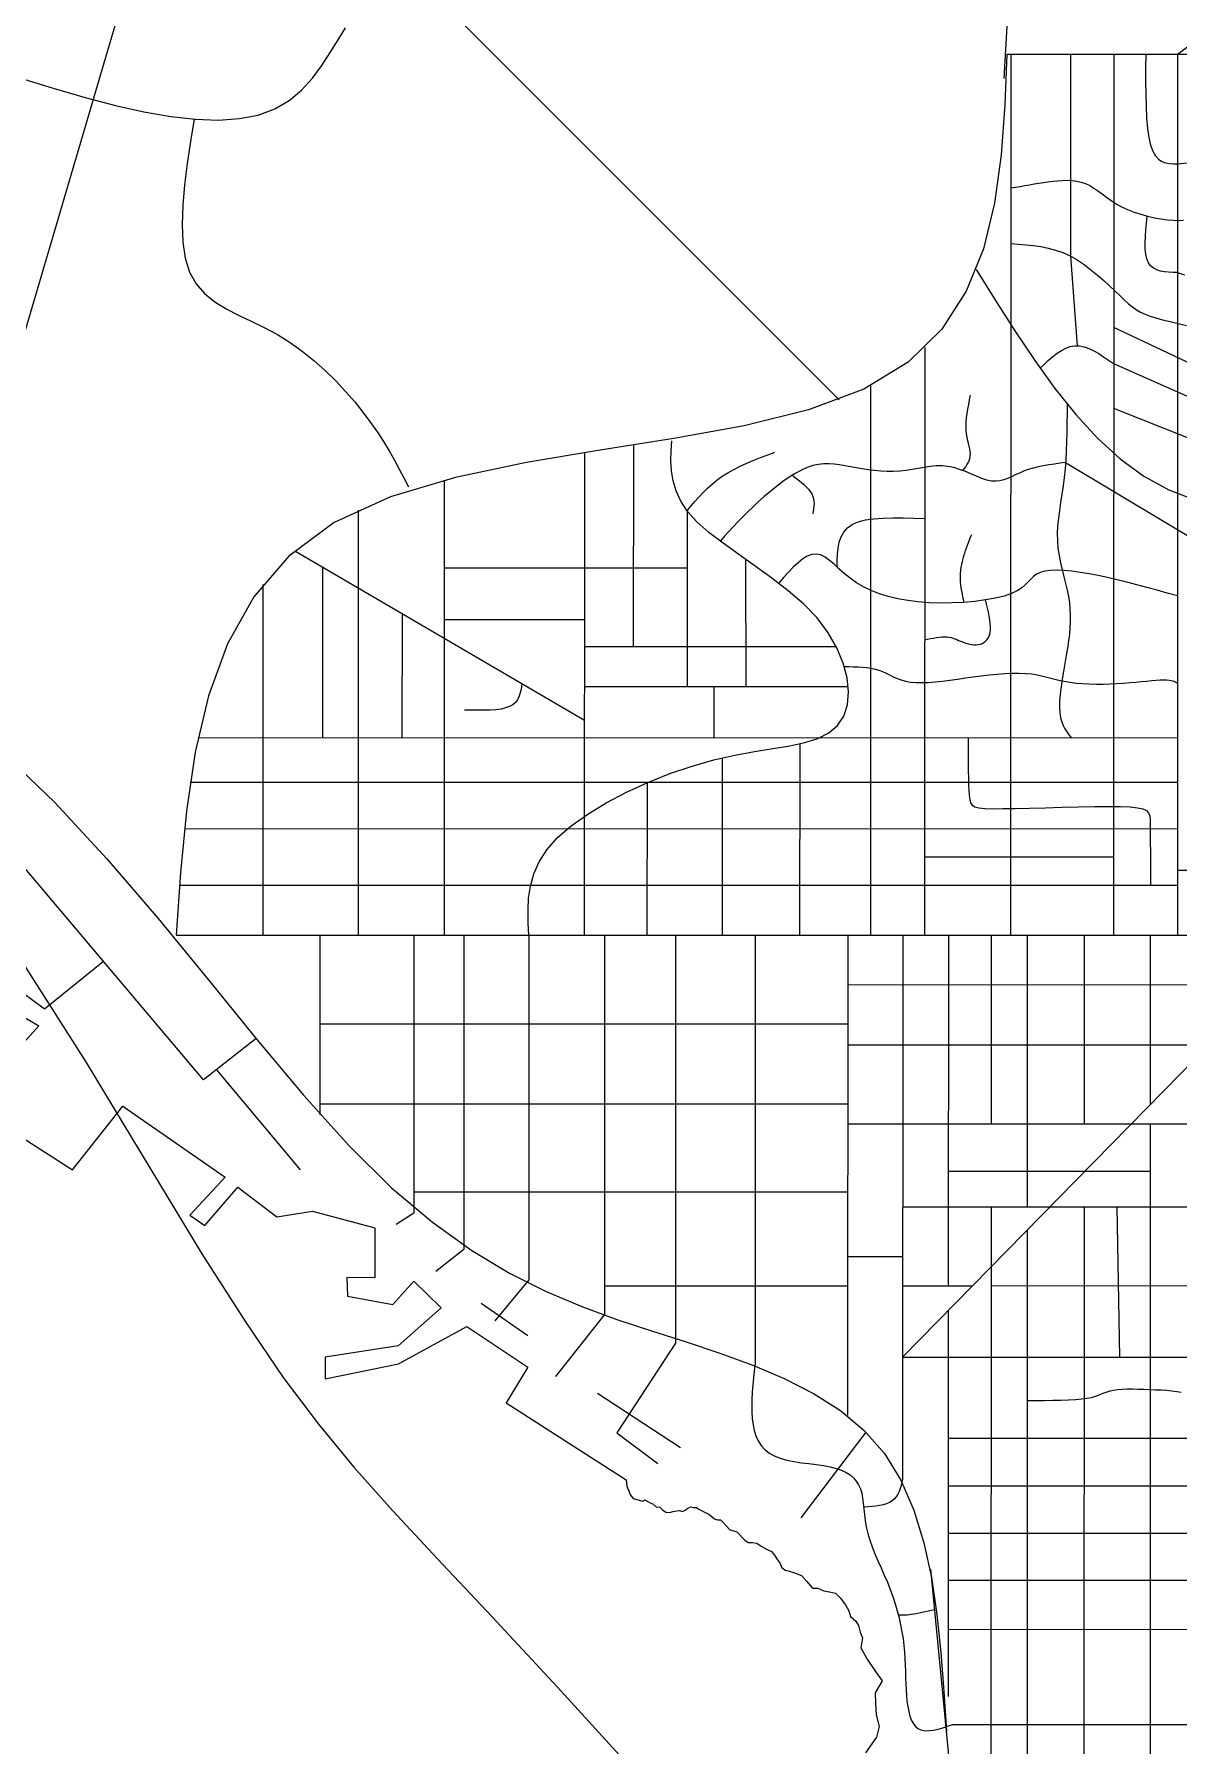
# Model space of a CAD drawing. Extents: x -15455 to 10897, y -24374 to 16165.
# Drawn here: x 1944 to 4247, y -6189 to -2745 of the extents above; entities that cross this region are included whole.
import ezdxf

# ---------------------------------------------------------------- set-up
doc = ezdxf.new("R2010")
doc.units = 0
doc.header["$MEASUREMENT"] = 0
for name, color, linetype in [('COASTLINE', 7, 'CONTINUOUS'), ('HIGHWAY', 7, 'CONTINUOUS'), ('STREETS-SPRAWL-12M', 7, 'CONTINUOUS'), ('STREETS-SPRAWL-20M', 7, 'CONTINUOUS')]:
    doc.layers.add(name, color=color, linetype=linetype)

msp = doc.modelspace()

# ---------------------------------------------------------------- linework, layer by layer
at = {"layer": 'COASTLINE', "color": 7, "linetype": 'CONTINUOUS'}
for points in [[(1881, -4697.1), (1953.7, -4740.2), (1813.6, -4895.2)], [(1920.1, -4965.2), (2021.1, -5029.9), (2122.1, -4901.9), (2328.3, -5044.8), (2257.3, -5121.5), (2287.3, -5142.3), (2353.6, -5065.2), (2432.1, -5124.6), (2504.3, -5113.4), (2629.5, -5146.8), (2629.2, -5247.1), (2573.4, -5246.8), (2574.2, -5284.6), (2665.8, -5300.8), (2708.2, -5253.8), (2762.8, -5307.8), (2676.1, -5383.9), (2529.7, -5407.3), (2529.7, -5450.7), (2677.3, -5420.2), (2814.3, -5345.2), (2937.3, -5427.2), (2894, -5498.7), (3135.2, -5653.8)], [(3135.2, -5653.8), (3136.3, -5666.9), (3141.3, -5678.2), (3143.7, -5684.6), (3149.2, -5691.1), (3156.3, -5693.7), (3163.7, -5695.4), (3168.6, -5696.5), (3173, -5694), (3178.6, -5697.1), (3183.1, -5700), (3188.6, -5702), (3195.3, -5708.3), (3202.8, -5708.8), (3208.2, -5713.9), (3215.2, -5718.7), (3222.4, -5719.7), (3229.9, -5717.7), (3236.8, -5716), (3242.4, -5715.6), (3248.3, -5717.6), (3254.1, -5714.6), (3259.5, -5710.8), (3264.9, -5708.2), (3270.8, -5709.5), (3276.7, -5709.5), (3281.5, -5713.1), (3287.7, -5716.2), (3292.9, -5718.9), (3297.3, -5720.6), (3301.2, -5723), (3305.7, -5726.3), (3312.6, -5732), (3318.7, -5734.6), (3324.6, -5734.1), (3331.7, -5741.3), (3343.1, -5754.1), (3357.7, -5758.5), (3373.6, -5775), (3380.4, -5779.7), (3389, -5779.7), (3397.9, -5781.3), (3406.5, -5787.4), (3417.6, -5793.2), (3427.3, -5798.2), (3433.6, -5805.2), (3438.1, -5812.5), (3444.7, -5822.2), (3447.9, -5829.7), (3454.7, -5835.6), (3463.9, -5837.8), (3475.8, -5841.8), (3488, -5846.3), (3497.8, -5857.8), (3510, -5872), (3520.6, -5871.7), (3533.1, -5877.2), (3543.9, -5879), (3556.1, -5882), (3565.7, -5891.1), (3576.1, -5905.1), (3583.1, -5917.3), (3586.2, -5928.5), (3597, -5938.1), (3602.3, -5946.7), (3605.6, -5960.1), (3610.8, -5971.5), (3607.6, -5992.1), (3620, -6014.5), (3637.9, -6041.4), (3650.2, -6058.5), (3635.9, -6082.5), (3636.5, -6104.2), (3638.4, -6127), (3643.9, -6150.4), (3638.6, -6171.5), (3616.8, -6203.2)]]:
    msp.add_lwpolyline(points, dxfattribs=at)
at = {"layer": 'HIGHWAY', "color": 250, "linetype": 'CONTINUOUS'}
for p, q in [((1897, -4575.9), (2048.8, -4814.3)), ((2048.8, -4814.3), (2176.5, -5026.3)), ((2176.5, -5026.3), (2281.5, -5198.8)), ((2281.5, -5198.8), (2369.2, -5336.2)), ((2369.2, -5336.2), (2445.3, -5447.6)), ((2445.3, -5447.6), (2516, -5542)), ((2516, -5542), (2587.3, -5628.3)), ((2587.3, -5628.3), (2665.2, -5715.5)), ((2665.2, -5715.5), (2755.7, -5812.6)), ((2755.7, -5812.6), (2864.8, -5928.7)), ((2864.8, -5928.7), (2996.8, -6070.7)), ((2996.8, -6070.7), (3149.2, -6238.3))]:
    msp.add_line(p, q, dxfattribs=at)
at = {"layer": 'STREETS-SPRAWL-12M', "color": 253, "linetype": 'CONTINUOUS'}
for p, q in [((4244.6, -2785.3), (5959.7, -1511.3)), ((2266.8, -2183.8), (1712.4, -4065.1)), ((2555.5, -2756.5), (2570.5, -2732.6)), ((2522.8, -2808.2), (2539.8, -2782)), ((2539.8, -2782), (2555.5, -2756.5)), ((3909.2, -2785.3), (3908.6, -4557.6)), ((4028.8, -2785.3), (4029.1, -3191.6)), ((4116.1, -2785.3), (4115.6, -4557.6)), ((4180.4, -2785.3), (4180.2, -2812.7)), ((4244.6, -2785.3), (4244.1, -4557.6)), ((2503.7, -2833.7), (2522.8, -2808.2)), ((4180.2, -2812.7), (4180.2, -2839.6)), ((1916.4, -2833.5), (1982.5, -2853.9)), ((1982.5, -2853.9), (2046.5, -2872.7)), ((2456.9, -2878.5), (2481.9, -2857.5)), ((2481.9, -2857.5), (2503.7, -2833.7)), ((4180.2, -2839.6), (4180.5, -2865.7)), ((2046.5, -2872.7), (2107.4, -2888.7)), ((2107.4, -2888.7), (2164.9, -2901.4)), ((2428, -2895.5), (2456.9, -2878.5)), ((4180.5, -2865.7), (4181.1, -2890.6)), ((4181.1, -2890.6), (4182.3, -2913.7)), ((2164.9, -2901.4), (2218.7, -2910.7)), ((2218.7, -2910.7), (2268.7, -2916.3)), ((2265.6, -2916), (2258.5, -2960.8)), ((2268.7, -2916.3), (2314.8, -2917.8)), ((2314.8, -2917.8), (2356.9, -2915)), ((2356.9, -2915), (2394.6, -2907.7)), ((2394.6, -2907.7), (2428, -2895.5)), ((4182.3, -2913.7), (4184.1, -2934.7)), ((2258.5, -2960.8), (2252, -3005)), ((4184.1, -2934.7), (4186.7, -2953.1)), ((4186.7, -2953.1), (4190.2, -2968.5)), ((4190.2, -2968.5), (4194.8, -2980.7)), ((4194.8, -2980.7), (4200.2, -2989.9)), ((4200.2, -2989.9), (4206.4, -2996.5)), ((4244.6, -3006.1), (4594.8, -2969.8)), ((2252, -3005), (2246.7, -3048)), ((4206.4, -2996.5), (4213.2, -3001)), ((4213.2, -3001), (4220.6, -3003.8)), ((4220.6, -3003.8), (4228.4, -3005.3)), ((4228.4, -3005.3), (4236.4, -3005.9)), ((4236.4, -3005.9), (4244.6, -3006.1)), ((2246.7, -3048), (2243, -3089.2)), ((3909.1, -3054.4), (3918.4, -3052.8)), ((3918.4, -3052.8), (3927.7, -3051.2)), ((3927.7, -3051.2), (3937, -3049.6)), ((3937, -3049.6), (3946.4, -3048)), ((3946.4, -3048), (3955.8, -3046.5)), ((3955.8, -3046.5), (3965.2, -3045)), ((3965.2, -3045), (3974.7, -3043.6)), ((3974.7, -3043.6), (3984.3, -3042.2)), ((3984.3, -3042.2), (3994, -3041)), ((3994, -3041), (4003.7, -3039.9)), ((4003.7, -3039.9), (4013.3, -3039.2)), ((4013.3, -3039.2), (4022.9, -3039)), ((4022.9, -3039), (4032.4, -3039.3)), ((4032.4, -3039.3), (4041.6, -3040.5)), ((4041.6, -3040.5), (4050.6, -3042.5)), ((4050.6, -3042.5), (4059.3, -3045.5)), ((4059.3, -3045.5), (4067.7, -3049.6)), ((4067.7, -3049.6), (4075.9, -3054.6)), ((4075.9, -3054.6), (4084.2, -3060.3)), ((4084.2, -3060.3), (4092.6, -3066.6)), ((2243, -3089.2), (2241.6, -3128)), ((4092.6, -3066.6), (4101.4, -3073.1)), ((4101.4, -3073.1), (4110.8, -3079.7)), ((4110.8, -3079.7), (4120.9, -3086.2)), ((4120.9, -3086.2), (4132, -3092.4)), ((4132, -3092.4), (4144.1, -3098)), ((4144.1, -3098), (4157, -3103)), ((2241.6, -3128), (2243.1, -3163.8)), ((4157, -3103), (4170.5, -3107.4)), ((4170.5, -3107.4), (4184.2, -3111.2)), ((4180.7, -3138.9), (4182, -3125)), ((4182, -3125), (4183.4, -3111)), ((4184.2, -3111.2), (4197.9, -3114.3)), ((4197.9, -3114.3), (4211.2, -3116.8)), ((4211.2, -3116.8), (4224, -3118.5)), ((4224, -3118.5), (4235.8, -3119.5)), ((4235.8, -3119.5), (4246.5, -3119.7)), ((4246.5, -3119.7), (4256.3, -3119.5)), ((2243.1, -3163.8), (2248, -3196)), ((3909, -3166.5), (3924.2, -3167.5)), ((3924.2, -3167.5), (3939.3, -3168.6)), ((4179.4, -3165), (4179.8, -3152.3)), ((4179.6, -3176.8), (4179.4, -3165)), ((4179.8, -3152.3), (4180.7, -3138.9)), ((2248, -3196), (2256.8, -3224)), ((3939.3, -3168.6), (3954.3, -3170.2)), ((3954.3, -3170.2), (3969.3, -3172.4)), ((3969.3, -3172.4), (3984.2, -3175.4)), ((3984.2, -3175.4), (3999, -3179.4)), ((3999, -3179.4), (4013.7, -3184.5)), ((4013.7, -3184.5), (4028.2, -3191.1)), ((4028.2, -3191.1), (4042.6, -3199.2)), ((4029.1, -3191.6), (4042.5, -3372)), ((4042.6, -3199.2), (4056.7, -3208.6)), ((4180.7, -3187.6), (4179.6, -3176.8)), ((4182.7, -3197.1), (4180.7, -3187.6)), ((4185.9, -3205), (4182.7, -3197.1)), ((2256.8, -3224), (2270, -3247.4)), ((3839.1, -3218.7), (3878, -3281)), ((4056.7, -3208.6), (4070.3, -3218.9)), ((4070.3, -3218.9), (4083.5, -3229.7)), ((4083.5, -3229.7), (4096.1, -3240.7)), ((4190.4, -3211.3), (4185.9, -3205)), ((4196, -3216), (4190.4, -3211.3)), ((4202.6, -3219.4), (4196, -3216)), ((4210, -3221.8), (4202.6, -3219.4)), ((4218, -3223.2), (4210, -3221.8)), ((4226.6, -3224), (4218, -3223.2)), ((4235.4, -3224.4), (4226.6, -3224)), ((4244.5, -3224.5), (4235.4, -3224.4)), ((4244.5, -3224.5), (4258.5, -3229.4)), ((2270, -3247.4), (2287, -3266.9)), ((2287, -3266.9), (2307.3, -3283.3)), ((4096.1, -3240.7), (4107.9, -3251.6)), ((4107.9, -3251.6), (4118.8, -3262)), ((4118.8, -3262), (4128.8, -3271.6)), ((4128.8, -3271.6), (4137.8, -3280)), ((2307.3, -3283.3), (2330.1, -3297.5)), ((2330.1, -3297.5), (2354.8, -3310.4)), ((3878, -3281), (3917.3, -3342.2)), ((4137.8, -3280), (4146.1, -3287.3)), ((4146.1, -3287.3), (4154, -3293.8)), ((4154, -3293.8), (4161.9, -3299.4)), ((4161.9, -3299.4), (4170.3, -3304.3)), ((4170.3, -3304.3), (4179.3, -3308.6)), ((2354.8, -3310.4), (2380.7, -3322.7)), ((2380.7, -3322.7), (2407, -3335.5)), ((2407, -3335.5), (2433.3, -3349.4)), ((4115.9, -3334.6), (4406.8, -3472.6)), ((4179.3, -3308.6), (4189.5, -3312.5)), ((4189.5, -3312.5), (4201.1, -3316.1)), ((4201.1, -3316.1), (4214.5, -3319.6)), ((4214.5, -3319.6), (4229.4, -3323.1)), ((4229.4, -3323.1), (4245.5, -3326.9)), ((4245.5, -3326.9), (4262.4, -3331.1)), ((2433.3, -3349.4), (2458.8, -3365.3)), ((2458.8, -3365.3), (2483.5, -3382.9)), ((3917.3, -3342.2), (3957.1, -3401.5)), ((4019.5, -3376.7), (4028.5, -3373.5)), ((4028.5, -3373.5), (4037.6, -3372)), ((4037.6, -3372), (4047, -3372.4)), ((4047, -3372.4), (4056.5, -3374.3)), ((4056.5, -3374.3), (4066.2, -3377.7)), ((2483.5, -3382.9), (2507, -3401.9)), ((2507, -3401.9), (2529.5, -3422)), ((3735.9, -3375.8), (3735.6, -4557.6)), ((3957.1, -3401.5), (3997.9, -3457.9)), ((3968.1, -3417.2), (3976.5, -3409)), ((3976.5, -3409), (3985, -3401.1)), ((3985, -3401.1), (3993.5, -3393.7)), ((3993.5, -3393.7), (4002, -3387)), ((4002, -3387), (4010.7, -3381.3)), ((4010.7, -3381.3), (4019.5, -3376.7)), ((4066.2, -3377.7), (4076, -3382.3)), ((4076, -3382.3), (4085.8, -3387.8)), ((4085.8, -3387.8), (4095.8, -3394.1)), ((4095.8, -3394.1), (4105.8, -3400.8)), ((4105.8, -3400.8), (4115.9, -3407.7)), ((4115.9, -3407.7), (4480.8, -3569.2)), ((2529.5, -3422), (2550.7, -3442.8)), ((2550.7, -3442.8), (2570.5, -3463.9)), ((2570.5, -3463.9), (2588.9, -3485.1)), ((3626.8, -3452.8), (3626.5, -4557.6)), ((3826.1, -3480.9), (3827.9, -3471.5)), ((3997.9, -3457.9), (4040, -3510.4)), ((2588.9, -3485.1), (2605.6, -3505.9)), ((2605.6, -3505.9), (2620.8, -3526.2)), ((3820.2, -3517.2), (3821.3, -3508.4)), ((3821.3, -3508.4), (3822.7, -3499.4)), ((3822.7, -3499.4), (3824.3, -3490.2)), ((3824.3, -3490.2), (3826.1, -3480.9)), ((4022.2, -3508.1), (4022, -3527)), ((4022.2, -3489), (4022.2, -3508.1)), ((4040, -3510.4), (4083.6, -3558)), ((4115.9, -3497.3), (4480.8, -3643.6)), ((2620.8, -3526.2), (2634.5, -3545.8)), ((2634.5, -3545.8), (2646.8, -3564.9)), ((3819.1, -3533.9), (3819.4, -3525.7)), ((3819.3, -3541.6), (3819.1, -3533.9)), ((3820, -3548.9), (3819.3, -3541.6)), ((3819.4, -3525.7), (3820.2, -3517.2)), ((4021.8, -3545.9), (4021.3, -3564.6)), ((4022, -3527), (4021.8, -3545.9)), ((2646.8, -3564.9), (2658.2, -3583.6)), ((3149.7, -3571.4), (3149.5, -3976.8)), ((3225.7, -3583.5), (3226.9, -3563.6)), ((3821.1, -3555.8), (3820, -3548.9)), ((3822.5, -3562.3), (3821.1, -3555.8)), ((3824, -3568.4), (3822.5, -3562.3)), ((3825.5, -3574.1), (3824, -3568.4)), ((3826.7, -3579.6), (3825.5, -3574.1)), ((3827.5, -3584.7), (3826.7, -3579.6)), ((4021.3, -3564.6), (4020.6, -3583.1)), ((4083.6, -3558), (4129.2, -3599.8)), ((2658.2, -3583.6), (2668.7, -3602)), ((2668.7, -3602), (2678.6, -3620.1)), ((3051.1, -3586.8), (3050.9, -4557.6)), ((3225.3, -3603.4), (3225.7, -3583.5)), ((3226.3, -3623.5), (3225.3, -3603.4)), ((3352, -3620.8), (3364.8, -3614.5)), ((3364.8, -3614.5), (3378, -3608.4)), ((3378, -3608.4), (3391.7, -3602.5)), ((3391.7, -3602.5), (3405.7, -3596.9)), ((3405.7, -3596.9), (3419.9, -3591.3)), ((3419.9, -3591.3), (3434.2, -3585.8)), ((3511, -3613.1), (3499.6, -3616.8)), ((3522, -3610.8), (3511, -3613.1)), ((3532.8, -3609.7), (3522, -3610.8)), ((3543.3, -3609.6), (3532.8, -3609.7)), ((3553.9, -3610.4), (3543.3, -3609.6)), ((3564.5, -3611.8), (3553.9, -3610.4)), ((3575.4, -3613.6), (3564.5, -3611.8)), ((3586.6, -3615.7), (3575.4, -3613.6)), ((3598.2, -3617.8), (3586.6, -3615.7)), ((3746.8, -3615), (3734.8, -3616.8)), ((3758.7, -3613.9), (3746.8, -3615)), ((3770.6, -3613.7), (3758.7, -3613.9)), ((3782.4, -3614.7), (3770.6, -3613.7)), ((3794.3, -3617.2), (3782.4, -3614.7)), ((3815.5, -3619.3), (3818.2, -3615.4)), ((3818.2, -3615.4), (3820.7, -3611.4)), ((3820.7, -3611.4), (3823, -3607.3)), ((3823, -3607.3), (3825, -3603.2)), ((3825, -3603.2), (3826.5, -3598.8)), ((3826.5, -3598.8), (3827.4, -3594.3)), ((3827.4, -3594.3), (3827.8, -3589.7)), ((3827.8, -3589.7), (3827.5, -3584.7)), ((3963.9, -3615.9), (3953.7, -3618.4)), ((3974.5, -3613.8), (3963.9, -3615.9)), ((3985.4, -3611.8), (3974.5, -3613.8)), ((3996.6, -3610.1), (3985.4, -3611.8)), ((4007.9, -3608.4), (3996.6, -3610.1)), ((4019.3, -3606.8), (4007.9, -3608.4)), ((4019.6, -3601.4), (4018.3, -3619.3)), ((4019.3, -3606.8), (4357.3, -3809.7)), ((4020.6, -3583.1), (4019.6, -3601.4)), ((4129.2, -3599.8), (4176.9, -3634.7)), ((2678.6, -3620.1), (2688, -3638)), ((2688, -3638), (2697.2, -3655.9)), ((2769, -3642.6), (2768.7, -4557.6)), ((3229.5, -3643.6), (3226.3, -3623.5)), ((3235.4, -3664), (3229.5, -3643.6)), ((3298.6, -3658.8), (3307.9, -3650.4)), ((3307.9, -3650.4), (3317.8, -3642.4)), ((3317.8, -3642.4), (3328.5, -3634.7)), ((3328.5, -3634.7), (3339.9, -3627.6)), ((3339.9, -3627.6), (3352, -3620.8)), ((3450.2, -3645.4), (3437.6, -3654.9)), ((3462.8, -3636.6), (3450.2, -3645.4)), ((3475.4, -3628.8), (3462.8, -3636.6)), ((3469.4, -3632.4), (3475.4, -3637)), ((3487.7, -3622.1), (3475.4, -3628.8)), ((3475.4, -3637), (3481.4, -3641.7)), ((3481.4, -3641.7), (3487.1, -3646.4)), ((3487.1, -3646.4), (3492.5, -3651)), ((3499.6, -3616.8), (3487.7, -3622.1)), ((3610.2, -3619.8), (3598.2, -3617.8)), ((3622.5, -3621.7), (3610.2, -3619.8)), ((3635, -3623.3), (3622.5, -3621.7)), ((3647.7, -3624.5), (3635, -3623.3)), ((3660.4, -3625.2), (3647.7, -3624.5)), ((3673.2, -3625.3), (3660.4, -3625.2)), ((3685.8, -3624.6), (3673.2, -3625.3)), ((3698.3, -3623.2), (3685.8, -3624.6)), ((3710.6, -3621.2), (3698.3, -3623.2)), ((3722.8, -3619), (3710.6, -3621.2)), ((3734.8, -3616.8), (3722.8, -3619)), ((3806, -3620.8), (3794.3, -3617.2)), ((3817.6, -3625.2), (3806, -3620.8)), ((3812.7, -3623.2), (3815.5, -3619.3)), ((3828.9, -3629.9), (3817.6, -3625.2)), ((3839.9, -3634.6), (3828.9, -3629.9)), ((3850.4, -3638.8), (3839.9, -3634.6)), ((3860.5, -3642.1), (3850.4, -3638.8)), ((3869.9, -3644.2), (3860.5, -3642.1)), ((3878.7, -3644.7), (3869.9, -3644.2)), ((3887, -3643.9), (3878.7, -3644.7)), ((3894.9, -3641.9), (3887, -3643.9)), ((3902.6, -3639.1), (3894.9, -3641.9)), ((3910.3, -3635.6), (3902.6, -3639.1)), ((3918.1, -3631.9), (3910.3, -3635.6)), ((3926.2, -3628), (3918.1, -3631.9)), ((3934.8, -3624.4), (3926.2, -3628)), ((3944, -3621.2), (3934.8, -3624.4)), ((3953.7, -3618.4), (3944, -3621.2)), ((4016.5, -3636.8), (4014.3, -3654)), ((4018.3, -3619.3), (4016.5, -3636.8)), ((4176.9, -3634.7), (4227, -3662.1)), ((3245, -3684.5), (3235.4, -3664)), ((3258.7, -3705.2), (3245, -3684.5)), ((3273.4, -3685.5), (3281.5, -3676.4)), ((3281.5, -3676.4), (3289.8, -3667.4)), ((3289.8, -3667.4), (3298.6, -3658.8)), ((3413.1, -3675.3), (3401.5, -3685.6)), ((3425.2, -3665), (3413.1, -3675.3)), ((3437.6, -3654.9), (3425.2, -3665)), ((3492.5, -3651), (3497.5, -3655.7)), ((3497.5, -3655.7), (3501.9, -3660.5)), ((3501.9, -3660.5), (3505.6, -3665.3)), ((3505.6, -3665.3), (3508.6, -3670.1)), ((3508.6, -3670.1), (3510.8, -3675)), ((3510.8, -3675), (3512.2, -3679.9)), ((3512.2, -3679.9), (3512.9, -3684.9)), ((4011.9, -3670.7), (4009.3, -3687.1)), ((4014.3, -3654), (4011.9, -3670.7)), ((4227, -3662.1), (4279, -3681.9)), ((2595.9, -3702.6), (2595.6, -4557.6)), ((3257.8, -3703.9), (3265.5, -3694.7)), ((3257.8, -3703.9), (3257.8, -4057.3)), ((3277.5, -3726.2), (3258.7, -3705.2)), ((3265.5, -3694.7), (3273.4, -3685.5)), ((3369.9, -3716), (3360.3, -3725.9)), ((3379.9, -3706), (3369.9, -3716)), ((3390.4, -3695.9), (3379.9, -3706)), ((3401.5, -3685.6), (3390.4, -3695.9)), ((3511.5, -3705), (3510.6, -3710.1)), ((3512.3, -3700), (3511.5, -3705)), ((3512.9, -3694.9), (3512.3, -3700)), ((3512.9, -3684.9), (3513.1, -3689.9)), ((3513.1, -3689.9), (3512.9, -3694.9)), ((3633.6, -3720), (3652, -3718.6)), ((3652, -3718.6), (3671.8, -3718.1)), ((3671.8, -3718.1), (3692.6, -3718.2)), ((3692.6, -3718.2), (3714, -3718.7)), ((3714, -3718.7), (3735.8, -3719.5)), ((4004.8, -3718.9), (4003.3, -3734.4)), ((4006.9, -3703.2), (4004.8, -3718.9)), ((4009.3, -3687.1), (4006.9, -3703.2)), ((3301.6, -3747.6), (3277.5, -3726.2)), ((3330.1, -3769.4), (3301.6, -3747.6)), ((3341.8, -3745.5), (3332.9, -3755.2)), ((3350.9, -3735.7), (3341.8, -3745.5)), ((3360.3, -3725.9), (3350.9, -3735.7)), ((3567.5, -3756.7), (3572.8, -3747)), ((3572.8, -3747), (3580.2, -3738.5)), ((3580.2, -3738.5), (3589.9, -3731.6)), ((3589.9, -3731.6), (3602.2, -3726.3)), ((3602.2, -3726.3), (3616.9, -3722.5)), ((3616.9, -3722.5), (3633.6, -3720)), ((3828.2, -3757.2), (3830.3, -3751.9)), ((4003.3, -3734.4), (4002.5, -3749.6)), ((4002.5, -3749.6), (4002.7, -3764.7)), ((2468.3, -3784.5), (3051, -4125.4)), ((3332.9, -3755.2), (3324, -3764.9)), ((3361.6, -3791.9), (3330.1, -3769.4)), ((3560.4, -3791.5), (3561.6, -3779.2)), ((3561.6, -3779.2), (3563.9, -3767.5)), ((3563.9, -3767.5), (3567.5, -3756.7)), ((3816.2, -3789.2), (3818, -3783.7)), ((3818, -3783.7), (3819.9, -3778.3)), ((3819.9, -3778.3), (3821.9, -3773)), ((3821.9, -3773), (3824, -3767.7)), ((3824, -3767.7), (3826.1, -3762.4)), ((3826.1, -3762.4), (3828.2, -3757.2)), ((4002.7, -3764.7), (4003.9, -3779.5)), ((4003.9, -3779.5), (4006.1, -3794.1)), ((2524, -3817.1), (2524.4, -4160.5)), ((2768.9, -3818.7), (3257.8, -3818.7)), ((3394.9, -3815.2), (3361.6, -3791.9)), ((3375.5, -3801.6), (3376, -4057.3)), ((3428.5, -3839.4), (3394.9, -3815.2)), ((3471.3, -3817.5), (3461.6, -3827.6)), ((3480.9, -3808.5), (3471.3, -3817.5)), ((3490.3, -3801), (3480.9, -3808.5)), ((3499.6, -3795.3), (3490.3, -3801)), ((3508.8, -3791.8), (3499.6, -3795.3)), ((3517.7, -3791), (3508.8, -3791.8)), ((3526.5, -3792.9), (3517.7, -3791)), ((3535.2, -3797.4), (3526.5, -3792.9)), ((3544.2, -3803.8), (3535.2, -3797.4)), ((3553.4, -3811.7), (3544.2, -3803.8)), ((3563.3, -3820.7), (3553.4, -3811.7)), ((3559.6, -3817.3), (3559.8, -3804.3)), ((3559.8, -3804.3), (3560.4, -3791.5)), ((3574, -3830.2), (3563.3, -3820.7)), ((3808.6, -3823.7), (3809.4, -3817.8)), ((3809.4, -3817.8), (3810.4, -3812)), ((3810.4, -3812), (3811.6, -3806.2)), ((3811.6, -3806.2), (3813, -3800.4)), ((3813, -3800.4), (3814.6, -3794.8)), ((3814.6, -3794.8), (3816.2, -3789.2)), ((4006.1, -3794.1), (4008.9, -3808.6)), ((4008.9, -3808.6), (4012.2, -3822.7)), ((2404, -3852.4), (2403.8, -4557.6)), ((3461.3, -3864.8), (3428.5, -3839.4)), ((3451.9, -3838.5), (3442.2, -3849.7)), ((3461.6, -3827.6), (3451.9, -3838.5)), ((3585.6, -3839.7), (3574, -3830.2)), ((3598.4, -3848.9), (3585.6, -3839.7)), ((3612.5, -3857.2), (3598.4, -3848.9)), ((3807.8, -3835.6), (3808.1, -3829.6)), ((3807.8, -3841.5), (3807.8, -3835.6)), ((3808.1, -3847.4), (3807.8, -3841.5)), ((3808.1, -3829.6), (3808.6, -3823.7)), ((3808.6, -3853.3), (3808.1, -3847.4)), ((3809.4, -3859.1), (3808.6, -3853.3)), ((3938.1, -3853.2), (3930.9, -3859.3)), ((3944.1, -3847.1), (3938.1, -3853.2)), ((3949.4, -3841.4), (3944.1, -3847.1)), ((3954.8, -3836.1), (3949.4, -3841.4)), ((3960.9, -3831.6), (3954.8, -3836.1)), ((3968.4, -3828), (3960.9, -3831.6)), ((3977.8, -3825.5), (3968.4, -3828)), ((3989.1, -3824.2), (3977.8, -3825.5)), ((4002, -3823.8), (3989.1, -3824.2)), ((4016.4, -3824.3), (4002, -3823.8)), ((4012.2, -3822.7), (4015.7, -3836.6)), ((4015.7, -3836.6), (4019.1, -3850.3)), ((4032, -3825.7), (4016.4, -3824.3)), ((4019.1, -3850.3), (4022.3, -3863.6)), ((4048.8, -3827.9), (4032, -3825.7)), ((4066.4, -3830.8), (4048.8, -3827.9)), ((4084.7, -3834.2), (4066.4, -3830.8)), ((4103.6, -3838.2), (4084.7, -3834.2)), ((4122.9, -3842.7), (4103.6, -3838.2)), ((4142.5, -3847.5), (4122.9, -3842.7)), ((4162.5, -3852.7), (4142.5, -3847.5)), ((4182.7, -3858.1), (4162.5, -3852.7)), ((3492, -3891.5), (3461.3, -3864.8)), ((3627.9, -3864.6), (3612.5, -3857.2)), ((3644.6, -3871.1), (3627.9, -3864.6)), ((3662.5, -3876.6), (3644.6, -3871.1)), ((3681.5, -3881.2), (3662.5, -3876.6)), ((3701.6, -3884.8), (3681.5, -3881.2)), ((3722.8, -3887.4), (3701.6, -3884.8)), ((3744.9, -3889.1), (3722.8, -3887.4)), ((3767.8, -3889.8), (3744.9, -3889.1)), ((3791.1, -3889.5), (3767.8, -3889.8)), ((3814.3, -3888.4), (3791.1, -3889.5)), ((3810.4, -3865), (3809.4, -3859.1)), ((3811.5, -3870.8), (3810.4, -3865)), ((3812.7, -3876.6), (3811.5, -3870.8)), ((3814, -3882.5), (3812.7, -3876.6)), ((3815.4, -3888.3), (3814, -3882.5)), ((3836.8, -3886.3), (3814.3, -3888.4)), ((3858.2, -3883.5), (3836.8, -3886.3)), ((3877.9, -3879.9), (3858.2, -3883.5)), ((3860.3, -3891.8), (3858.3, -3883.5)), ((3895.4, -3875.7), (3877.9, -3879.9)), ((3910.1, -3870.7), (3895.4, -3875.7)), ((3921.8, -3865.2), (3910.1, -3870.7)), ((3930.9, -3859.3), (3921.8, -3865.2)), ((4022.3, -3863.6), (4025, -3876.5)), ((4025, -3876.5), (4026.9, -3889.2)), ((4026.9, -3889.2), (4028.1, -3901.6)), ((4203.2, -3863.8), (4182.7, -3858.1)), ((4223.7, -3869.6), (4203.2, -3863.8)), ((4244.3, -3875.4), (4223.7, -3869.6)), ((2684.5, -3911), (2684, -4160.5)), ((2768.9, -3922.7), (3051, -3923)), ((3519.1, -3919.6), (3492, -3891.5)), ((3541.5, -3949.3), (3519.1, -3919.6)), ((3862.3, -3900), (3860.3, -3891.8)), ((3864.1, -3908.1), (3862.3, -3900)), ((3865.7, -3915.9), (3864.1, -3908.1)), ((3866.9, -3923.4), (3865.7, -3915.9)), ((3867.8, -3930.6), (3866.9, -3923.4)), ((4028.1, -3901.6), (4028.7, -3914)), ((4028.7, -3914), (4028.6, -3926.5)), ((3559.2, -3979.8), (3541.5, -3949.3)), ((3747.7, -3961.2), (3753.6, -3960)), ((3753.6, -3960), (3759.3, -3959)), ((3759.3, -3959), (3764.9, -3958.2)), ((3764.9, -3958.2), (3770.2, -3957.6)), ((3770.2, -3957.6), (3775.3, -3957.4)), ((3775.3, -3957.4), (3780, -3957.5)), ((3780, -3957.5), (3784.5, -3958)), ((3784.5, -3958), (3788.7, -3958.9)), ((3788.7, -3958.9), (3792.6, -3960.1)), ((3792.6, -3960.1), (3796.5, -3961.5)), ((3861.7, -3962.7), (3864.1, -3958.8)), ((3864.1, -3958.8), (3865.9, -3954.3)), ((3865.9, -3954.3), (3867.3, -3949.3)), ((3867.3, -3949.3), (3868, -3943.6)), ((3868.2, -3937.4), (3867.8, -3930.6)), ((3868, -3943.6), (3868.2, -3937.4)), ((4026.8, -3952.4), (4025.2, -3966)), ((4028, -3939.2), (4026.8, -3952.4)), ((4028.6, -3926.5), (4028, -3939.2)), ((3051, -3976.8), (3557.7, -3976.9)), ((3571.9, -4010.3), (3559.2, -3979.8)), ((3735.7, -3963.8), (3741.7, -3962.4)), ((3741.7, -3962.4), (3747.7, -3961.2)), ((3796.5, -3961.5), (3800.3, -3963.1)), ((3800.3, -3963.1), (3804.1, -3964.7)), ((3804.1, -3964.7), (3808, -3966.4)), ((3808, -3966.4), (3812.1, -3968)), ((3812.1, -3968), (3816.4, -3969.6)), ((3816.4, -3969.6), (3821, -3971)), ((3821, -3971), (3825.6, -3972.1)), ((3825.6, -3972.1), (3830.3, -3973)), ((3830.3, -3973), (3834.9, -3973.5)), ((3834.9, -3973.5), (3839.5, -3973.6)), ((3839.5, -3973.6), (3843.9, -3973.2)), ((3843.9, -3973.2), (3848.1, -3972.3)), ((3848.1, -3972.3), (3852.1, -3970.8)), ((3852.1, -3970.8), (3855.7, -3968.7)), ((3855.7, -3968.7), (3858.9, -3966)), ((3858.9, -3966), (3861.7, -3962.7)), ((4023.1, -3980.4), (4020.6, -3995.5)), ((4025.2, -3966), (4023.1, -3980.4)), ((3579.6, -4040.1), (3571.9, -4010.3)), ((3574.2, -4017.5), (3583.4, -4017.6)), ((3583.4, -4017.6), (3592.6, -4017.8)), ((3592.6, -4017.8), (3601.7, -4018.1)), ((3601.7, -4018.1), (3610.6, -4018.6)), ((3610.6, -4018.6), (3619.3, -4019.4)), ((3619.3, -4019.4), (3627.7, -4020.7)), ((3627.7, -4020.7), (3635.8, -4022.4)), ((3635.8, -4022.4), (3643.6, -4024.7)), ((3643.6, -4024.7), (3650.9, -4027.5)), ((3650.9, -4027.5), (3658.1, -4030.8)), ((4015.1, -4027.1), (4012.5, -4042.9)), ((4017.9, -4011.2), (4015.1, -4027.1)), ((4020.6, -3995.5), (4017.9, -4011.2)), ((2924.2, -4058.8), (2923, -4065.7)), ((2925.3, -4051.8), (2924.2, -4058.8)), ((3051, -4057.3), (3581.9, -4057.3)), ((3311.5, -4057.3), (3311.5, -4160.4)), ((3582.4, -4068.4), (3579.6, -4040.1)), ((3658.1, -4030.8), (3665.2, -4034.3)), ((3665.2, -4034.3), (3672.5, -4037.9)), ((3672.5, -4037.9), (3680.1, -4041.3)), ((3680.1, -4041.3), (3688.3, -4044.4)), ((3688.3, -4044.4), (3697.2, -4046.9)), ((3697.2, -4046.9), (3707.2, -4048.7)), ((3707.2, -4048.7), (3718.2, -4049.7)), ((3718.2, -4049.7), (3730.2, -4049.8)), ((3730.2, -4049.8), (3743.2, -4049.3)), ((3743.2, -4049.3), (3756.9, -4048.1)), ((3756.9, -4048.1), (3771.4, -4046.6)), ((3771.4, -4046.6), (3786.4, -4044.7)), ((3786.4, -4044.7), (3801.9, -4042.5)), ((3801.9, -4042.5), (3817.6, -4040.3)), ((3817.6, -4040.3), (3833.6, -4038.1)), ((3833.6, -4038.1), (3849.7, -4036)), ((3849.7, -4036), (3865.6, -4034.1)), ((3865.6, -4034.1), (3881.4, -4032.6)), ((3881.4, -4032.6), (3896.7, -4031.4)), ((3896.7, -4031.4), (3911.5, -4030.7)), ((3911.5, -4030.7), (3925.5, -4030.5)), ((3925.5, -4030.5), (3938.8, -4031.1)), ((3938.8, -4031.1), (3951.1, -4032.4)), ((3951.1, -4032.4), (3962.6, -4034.3)), ((3962.6, -4034.3), (3973.6, -4036.6)), ((3973.6, -4036.6), (3984.2, -4039.2)), ((3984.2, -4039.2), (3994.8, -4041.9)), ((3994.8, -4041.9), (4005.5, -4044.6)), ((4005.5, -4044.6), (4016.5, -4047.1)), ((4010.2, -4058.4), (4008.4, -4073.2)), ((4012.5, -4042.9), (4010.2, -4058.4)), ((4016.5, -4047.1), (4028.2, -4049.1)), ((4028.2, -4049.1), (4040.5, -4050.7)), ((4040.5, -4050.7), (4053.5, -4051.8)), ((4053.5, -4051.8), (4067, -4052.5)), ((4067, -4052.5), (4080.8, -4052.7)), ((4080.8, -4052.7), (4094.7, -4052.6)), ((4094.7, -4052.6), (4108.6, -4052.3)), ((4108.6, -4052.3), (4122.3, -4051.6)), ((4122.3, -4051.6), (4135.6, -4050.8)), ((4135.6, -4050.8), (4148.3, -4049.8)), ((4148.3, -4049.8), (4160.5, -4048.7)), ((4160.5, -4048.7), (4172, -4047.6)), ((4172, -4047.6), (4182.8, -4046.6)), ((4182.8, -4046.6), (4192.7, -4045.6)), ((4192.7, -4045.6), (4201.7, -4044.8)), ((4201.7, -4044.8), (4209.7, -4044.3)), ((4209.7, -4044.3), (4216.7, -4044)), ((4216.7, -4044), (4222.6, -4044.1)), ((4222.6, -4044.1), (4227.5, -4044.5)), ((4227.5, -4044.5), (4231.6, -4045.2)), ((4231.6, -4045.2), (4234.9, -4046.1)), ((4234.9, -4046.1), (4237.8, -4047.2)), ((4237.8, -4047.2), (4240.2, -4048.5)), ((4240.2, -4048.5), (4242.3, -4049.8)), ((4242.3, -4049.8), (4244.2, -4051.2)), ((2900.6, -4097.9), (2892.6, -4100.8)), ((2907.1, -4094.2), (2900.6, -4097.9)), ((2912.2, -4089.6), (2907.1, -4094.2)), ((2916.2, -4084.4), (2912.2, -4089.6)), ((2919.1, -4078.6), (2916.2, -4084.4)), ((2921.3, -4072.3), (2919.1, -4078.6)), ((2923, -4065.7), (2921.3, -4072.3)), ((3572.9, -4117.3), (3580.2, -4094.4)), ((3580.2, -4094.4), (3582.4, -4068.4)), ((4007.2, -4087), (4006.9, -4099.6)), ((4008.4, -4073.2), (4007.2, -4087)), ((2823.1, -4105.2), (2809.7, -4104.9)), ((2836.3, -4105.5), (2823.1, -4105.2)), ((2849.1, -4105.4), (2836.3, -4105.5)), ((2861.4, -4105.1), (2849.1, -4105.4)), ((2872.8, -4104.3), (2861.4, -4105.1)), ((2883.3, -4102.9), (2872.8, -4104.3)), ((2892.6, -4100.8), (2883.3, -4102.9)), ((3560.6, -4136.3), (3572.9, -4117.3)), ((4006.9, -4099.6), (4007.6, -4110.6)), ((4007.6, -4110.6), (4009.2, -4120.3)), ((4009.2, -4120.3), (4011.5, -4128.8)), ((4011.5, -4128.8), (4014.5, -4136.3)), ((2273.7, -4160.6), (4244.2, -4160.3)), ((3494.5, -4170.1), (3520.9, -4161.9)), ((3520.9, -4161.9), (3543.1, -4150.9)), ((3543.1, -4150.9), (3560.6, -4136.3)), ((3823.3, -4160.3), (3823.3, -4177.6)), ((4014.5, -4136.3), (4017.9, -4143)), ((4017.9, -4143), (4021.8, -4149.1)), ((4021.8, -4149.1), (4025.9, -4154.8)), ((4025.9, -4154.8), (4030.2, -4160.3)), ((3311.5, -4205.2), (3353.5, -4195.7)), ((3328.5, -4201), (3328.4, -4557.6)), ((3353.5, -4195.7), (3393.2, -4188.5)), ((3393.2, -4188.5), (3430.2, -4182.4)), ((3430.2, -4182.4), (3464.1, -4176.7)), ((3464.1, -4176.7), (3494.5, -4170.1)), ((3484.3, -4172.6), (3484.2, -4557.6)), ((3823.3, -4177.6), (3823.3, -4194.5)), ((3823.3, -4194.5), (3823.4, -4211)), ((3179, -4250.5), (3223.3, -4232.8)), ((3223.3, -4232.8), (3267.8, -4217.6)), ((3267.8, -4217.6), (3311.5, -4205.2)), ((3823.4, -4211), (3823.5, -4226.7)), ((3823.5, -4226.7), (3823.8, -4241.4)), ((2258, -4250.2), (4244.2, -4249.9)), ((3095.1, -4291.6), (3135.9, -4270.2)), ((3135.9, -4270.2), (3179, -4250.5)), ((3177.1, -4251.3), (3177, -4557.6)), ((3823.8, -4241.4), (3824.1, -4254.8)), ((3824.1, -4254.8), (3824.6, -4266.7)), ((3824.6, -4266.7), (3825.3, -4276.8)), ((3057.7, -4314.2), (3095.1, -4291.6)), ((3825.3, -4276.8), (3826.3, -4285)), ((3826.3, -4285), (3828.1, -4291.4)), ((3828.1, -4291.4), (3831.4, -4296.2)), ((3831.4, -4296.2), (3836.8, -4299.6)), ((3836.8, -4299.6), (3844.9, -4301.8)), ((3844.9, -4301.8), (3856.5, -4303)), ((3856.5, -4303), (3872.1, -4303.4)), ((3872.1, -4303.4), (3892.3, -4303.3)), ((3892.3, -4303.3), (3917.6, -4302.9)), ((3917.6, -4302.9), (3946.9, -4302.2)), ((3946.9, -4302.2), (3978.7, -4301.4)), ((3978.7, -4301.4), (4011.8, -4300.5)), ((4011.8, -4300.5), (4044.9, -4299.8)), ((4044.9, -4299.8), (4076.5, -4299.2)), ((4076.5, -4299.2), (4105.3, -4299)), ((4105.3, -4299), (4129.9, -4299.2)), ((4129.9, -4299.2), (4149.4, -4300)), ((4149.4, -4300), (4164.1, -4301.5)), ((4164.1, -4301.5), (4174.7, -4303.8)), ((4174.7, -4303.8), (4181.8, -4307.2)), ((2997.2, -4361.7), (3024.7, -4337.7)), ((3024.7, -4337.7), (3057.7, -4314.2)), ((4181.8, -4307.2), (4186.2, -4311.8)), ((4186.2, -4311.8), (4188.5, -4317.8)), ((4188.5, -4317.8), (4189.4, -4325.4)), ((4189.4, -4325.4), (4189.6, -4334.7)), ((4189.6, -4334.7), (4189.6, -4345.9)), ((2246.6, -4343.8), (4244.2, -4343.5)), ((2975.8, -4385.9), (2997.2, -4361.7)), ((4189.6, -4345.9), (4189.7, -4358.7)), ((4189.7, -4358.7), (4189.7, -4373)), ((4189.7, -4373), (4189.8, -4388.4)), ((2960.1, -4410.3), (2975.8, -4385.9)), ((3735.6, -4400.1), (4115.6, -4400.1)), ((4189.8, -4388.4), (4189.8, -4404.8)), ((4189.8, -4404.8), (4189.8, -4421.9)), ((2942.4, -4459.2), (2949.2, -4434.7)), ((2949.2, -4434.7), (2960.1, -4410.3)), ((4189.8, -4421.9), (4189.8, -4439.5)), ((4189.8, -4439.5), (4189.8, -4457.3)), ((5031.7, -4427.7), (4244.1, -4427.7)), ((2236.8, -4457.6), (4244.1, -4457.3)), ((2938.8, -4483.7), (2942.4, -4459.2)), ((2937.7, -4508.3), (2938.8, -4483.7)), ((2938.2, -4532.9), (2937.7, -4508.3)), ((2939.5, -4557.6), (2938.2, -4532.9)), ((2519.1, -4557.6), (2519, -4919.2)), ((2708, -4557.6), (2707.8, -5117.1)), ((2808.5, -4557.6), (2808.3, -5190.2)), ((2939.5, -4557.6), (2939.3, -5251.1)), ((3091.8, -4557.6), (3091.6, -5321.1)), ((3234.4, -4557.6), (3234.1, -5378.8)), ((3394.8, -4557.6), (3394.5, -5419.7)), ((3581, -4557.6), (3580.7, -5523.8)), ((3691.5, -4557.6), (3691.2, -5652.6)), ((3691.3, -5406.8), (4524, -4557.6)), ((3783.5, -4557.6), (3783.3, -5263.2)), ((3869.7, -4557.6), (3869.6, -4937.7)), ((3942.1, -4557.6), (3941.9, -5104.3)), ((4056.6, -4557.6), (4056.5, -4937.7)), ((4189.6, -4557.6), (4189.5, -4898.7)), ((3581, -4657.6), (4364.7, -4657.5)), ((2519.1, -4736.2), (3581, -4736)), ((3581, -4778.7), (4307.3, -4778.6)), ((2310.6, -4828.8), (2479.5, -5029.9)), ((2519, -4897.3), (3580.9, -4897.1)), ((3580.9, -4937.7), (4778.9, -4937.5)), ((4189.5, -4937.6), (4189.1, -6406.5)), ((3783.3, -5032.8), (4189.5, -5032.8)), ((2707.9, -5074.5), (3580.9, -5074.4)), ((2707.8, -5117.1), (2672.5, -5140)), ((3691.4, -5104.4), (4760.8, -5104.2)), ((3869.5, -5104.3), (3869.1, -6403.9)), ((4056.5, -5104.3), (4056.1, -6406.5)), ((4122.4, -5104.3), (4128, -5406.7)), ((3941.9, -5151.2), (3941.6, -6403.9)), ((2808.3, -5190.2), (2752.3, -5234.4)), ((3580.8, -5204.7), (3691.6, -5204.7)), ((2939.3, -5251.1), (2871.1, -5333.7)), ((3091.6, -5263.7), (3580.8, -5263.7)), ((3691.3, -5263.3), (3832.1, -5263.2)), ((3869.5, -5263.2), (4743.6, -5263.1)), ((2843.7, -5298.4), (2937.2, -5363.5)), ((3091.6, -5321.1), (2993, -5446)), ((3783.3, -5313), (3783, -6089.8)), ((3234.1, -5378.8), (3116.1, -5559.3)), ((3691.3, -5406.8), (4728, -5406.7)), ((3392.9, -5434.3), (3391.3, -5448.8)), ((3394.5, -5419.7), (3392.9, -5434.3)), ((3389.9, -5463.1), (3388.8, -5477.3)), ((3391.3, -5448.8), (3389.9, -5463.1)), ((4102.6, -5476.7), (4108.7, -5474.7)), ((4108.7, -5474.7), (4115.7, -5473.2)), ((4115.7, -5473.2), (4123.8, -5472.1)), ((4123.8, -5472.1), (4133, -5471.3)), ((4133, -5471.3), (4143.1, -5471)), ((4143.1, -5471), (4153.9, -5470.9)), ((4153.9, -5470.9), (4165.2, -5471.1)), ((4165.2, -5471.1), (4176.9, -5471.5)), ((4176.9, -5471.5), (4188.6, -5471.9)), ((4188.6, -5471.9), (4200.3, -5472.5)), ((4200.3, -5472.5), (4211.7, -5473)), ((4211.7, -5473), (4222.7, -5473.7)), ((4222.7, -5473.7), (4233.1, -5474.6)), ((4233.1, -5474.6), (4242.9, -5475.8)), ((3077.3, -5479.6), (3244.4, -5588.6)), ((3388.1, -5491.2), (3387.8, -5504.8)), ((3387.8, -5504.8), (3388, -5518)), ((3388.8, -5477.3), (3388.1, -5491.2)), ((3941.8, -5494), (3959.4, -5494)), ((3959.4, -5494), (3976.7, -5493.9)), ((3976.7, -5493.9), (3993.6, -5493.7)), ((3993.6, -5493.7), (4009.7, -5493.4)), ((4009.7, -5493.4), (4024.9, -5492.9)), ((4024.9, -5492.9), (4038.9, -5492.2)), ((4038.9, -5492.2), (4051.5, -5491.1)), ((4051.5, -5491.1), (4062.4, -5489.7)), ((4062.4, -5489.7), (4071.6, -5487.9)), ((4071.6, -5487.9), (4079.2, -5485.8)), ((4079.2, -5485.8), (4085.7, -5483.5)), ((4085.7, -5483.5), (4091.5, -5481.1)), ((4091.5, -5481.1), (4097, -5478.8)), ((4097, -5478.8), (4102.6, -5476.7)), ((4242.9, -5475.8), (4251.9, -5477.4)), ((3388, -5518), (3388.9, -5530.7)), ((3388.9, -5530.7), (3390.4, -5542.9)), ((3390.4, -5542.9), (3392.9, -5554.5)), ((3116.1, -5559.3), (3198.6, -5620.8)), ((3392.9, -5554.5), (3396.3, -5565.3)), ((3396.3, -5565.3), (3400.8, -5575.4)), ((3400.8, -5575.4), (3406.6, -5584.6)), ((3617.5, -5558.1), (3486.4, -5730.3)), ((3783.2, -5569.9), (4710.3, -5569.8)), ((3406.6, -5584.6), (3413.8, -5592.7)), ((3413.8, -5592.7), (3422.5, -5599.8)), ((3422.5, -5599.8), (3432.8, -5605.7)), ((3432.8, -5605.7), (3444.8, -5610.4)), ((3444.8, -5610.4), (3458.2, -5614.1)), ((3458.2, -5614.1), (3472.6, -5617)), ((3472.6, -5617), (3487.6, -5619.3)), ((3487.6, -5619.3), (3502.7, -5621.3)), ((3502.7, -5621.3), (3517.7, -5623.2)), ((3517.7, -5623.2), (3532, -5625.2)), ((3532, -5625.2), (3545.4, -5627.7)), ((3545.4, -5627.7), (3557.4, -5630.8)), ((3557.4, -5630.8), (3568.1, -5634.5)), ((3568.1, -5634.5), (3577.5, -5638.9)), ((3577.5, -5638.9), (3585.6, -5644)), ((3585.6, -5644), (3592.5, -5649.9)), ((3592.5, -5649.9), (3598.2, -5656.4)), ((3598.2, -5656.4), (3602.9, -5663.8)), ((3602.9, -5663.8), (3606.4, -5671.9)), ((3606.4, -5671.9), (3609, -5680.9)), ((3609, -5680.9), (3610.9, -5690.6)), ((3684.1, -5677.3), (3681.5, -5682.8)), ((3686.2, -5671.5), (3684.1, -5677.3)), ((3688.1, -5665.3), (3686.2, -5671.5)), ((3689.7, -5659), (3688.1, -5665.3)), ((3691.2, -5652.6), (3689.7, -5659)), ((3783.2, -5665.7), (4699.9, -5665.5)), ((3610.9, -5690.6), (3612.2, -5701)), ((3612.2, -5701), (3613.4, -5712)), ((3621.3, -5708.2), (3613, -5708.8)), ((3613.4, -5712), (3614.6, -5723.7)), ((3629.4, -5707.5), (3621.3, -5708.2)), ((3637.4, -5706.6), (3629.4, -5707.5)), ((3645, -5705.4), (3637.4, -5706.6)), ((3652.2, -5703.9), (3645, -5705.4)), ((3658.8, -5701.9), (3652.2, -5703.9)), ((3664.9, -5699.4), (3658.8, -5701.9)), ((3670.2, -5696.2), (3664.9, -5699.4)), ((3674.6, -5692.4), (3670.2, -5696.2)), ((3678.4, -5687.9), (3674.6, -5692.4)), ((3681.5, -5682.8), (3678.4, -5687.9)), ((3614.6, -5723.7), (3616.1, -5735.8)), ((3616.1, -5735.8), (3618.2, -5748.4)), ((3618.2, -5748.4), (3621.1, -5761.5)), ((3621.1, -5761.5), (3625.1, -5774.9)), ((3625.1, -5774.9), (3630, -5788.6)), ((3783.1, -5761.4), (4689.5, -5761.3)), ((3630, -5788.6), (3635.6, -5802.5)), ((3635.6, -5802.5), (3641.6, -5816.7)), ((3641.6, -5816.7), (3648, -5831)), ((3648, -5831), (3654.3, -5845.4)), ((3654.3, -5845.4), (3660.6, -5859.9)), ((3660.6, -5859.9), (3666.4, -5874.4)), ((3666.4, -5874.4), (3671.7, -5888.8)), ((3671.7, -5888.8), (3676.5, -5903.1)), ((3783.1, -5855.5), (4679.3, -5855.3)), ((3676.5, -5903.1), (3680.6, -5917.4)), ((3680.6, -5917.4), (3684.3, -5931.6)), ((3718.9, -5923.2), (3713.6, -5924.1)), ((3724.4, -5922.1), (3718.9, -5923.2)), ((3730.3, -5920.9), (3724.4, -5922.1)), ((3736.5, -5919.6), (3730.3, -5920.9)), ((3742.8, -5918.2), (3736.5, -5919.6)), ((3749.3, -5916.8), (3742.8, -5918.2)), ((3755.8, -5915.3), (3749.3, -5916.8)), ((3685.5, -5926.2), (3682.9, -5926.1)), ((3684.3, -5931.6), (3687.4, -5945.7)), ((3688.2, -5926.3), (3685.5, -5926.2)), ((3687.4, -5945.7), (3690, -5959.6)), ((3691, -5926.3), (3688.2, -5926.3)), ((3693.9, -5926.3), (3691, -5926.3)), ((3697.1, -5926.1), (3693.9, -5926.3)), ((3700.6, -5925.9), (3697.1, -5926.1)), ((3704.5, -5925.5), (3700.6, -5925.9)), ((3708.8, -5924.9), (3704.5, -5925.5)), ((3713.6, -5924.1), (3708.8, -5924.9)), ((3783.1, -5954.7), (4942.8, -5954.5)), ((3690, -5959.6), (3692.2, -5973.4)), ((3692.2, -5973.4), (3693.8, -5987)), ((3693.8, -5987), (3695, -6000.4)), ((3695, -6000.4), (3695.9, -6013.7)), ((3695.9, -6013.7), (3696.5, -6026.7)), ((3696.5, -6026.7), (3696.9, -6039.5)), ((3696.9, -6039.5), (3697.3, -6052)), ((3697.3, -6052), (3697.7, -6064.3)), ((3697.7, -6064.3), (3698.2, -6076.3)), ((3698.2, -6076.3), (3699, -6087.9)), ((3699, -6087.9), (3700.1, -6099.2)), ((3700.1, -6099.2), (3701.6, -6110)), ((3701.6, -6110), (3703.6, -6120.2)), ((3703.6, -6120.2), (3706.1, -6129.5)), ((3706.1, -6129.5), (3709.3, -6137.8)), ((3709.3, -6137.8), (3713.2, -6144.9)), ((3713.2, -6144.9), (3717.9, -6150.6)), ((3717.9, -6150.6), (3723.4, -6154.9)), ((3723.4, -6154.9), (3729.9, -6157.5)), ((3729.9, -6157.5), (3737.2, -6158.6)), ((3737.2, -6158.6), (3745.2, -6158.5)), ((3745.2, -6158.5), (3753.7, -6157.3)), ((3753.7, -6157.3), (3762.8, -6155.3)), ((3762.8, -6155.3), (3772.2, -6152.6)), ((3772.2, -6152.6), (3781.9, -6149.5)), ((3781.9, -6149.5), (3791.6, -6146.2)), ((3791.6, -6146.2), (4922, -6146.1))]:
    msp.add_line(p, q, dxfattribs=at)
for points in [[(2390.5, -4766.1), (2284.9, -4849), (1739.8, -4204.3), (1834.1, -4150.1)], [(2083.7, -4611), (1964.7, -4706.8), (1611.9, -4445.1), (1813.9, -4292)]]:
    msp.add_lwpolyline(points, dxfattribs=at)
at = {"layer": 'STREETS-SPRAWL-20M', "color": 252, "linetype": 'CONTINUOUS'}
for p, q in [((1583.9, -1501), (3563.6, -3480.5)), ((3905, -2659.9), (3895.3, -2834.5)), ((3901.3, -2785.3), (3897, -2887.5)), ((3901.3, -2785.3), (10064.5, -2785.3)), ((3897, -2887.5), (3889.7, -2987.9)), ((3889.7, -2987.9), (3876.4, -3085)), ((3876.4, -3085), (3854, -3176.9)), ((3854, -3176.9), (3819.5, -3262)), ((3819.5, -3262), (3770, -3338.6)), ((3770, -3338.6), (3702.3, -3404.9)), ((3702.3, -3404.9), (3613.6, -3459.3)), ((3613.6, -3459.3), (3502.2, -3501)), ((3502.2, -3501), (3372.6, -3532.8)), ((3372.6, -3532.8), (3230.9, -3558.5)), ((3230.9, -3558.5), (3082.9, -3581.9)), ((2934.6, -3606.7), (2792, -3636.8)), ((3082.9, -3581.9), (2934.6, -3606.7)), ((2792, -3636.8), (2661, -3675.9)), ((2661, -3675.9), (2547.6, -3727.8)), ((2547.6, -3727.8), (2456.4, -3795.2)), ((2456.4, -3795.2), (2385.7, -3877.2)), ((2385.7, -3877.2), (2332.7, -3971.6)), ((2332.7, -3971.6), (2294.5, -4076.4)), ((2294.5, -4076.4), (2268, -4189.4)), ((1880.5, -4189.5), (1985.9, -4290.7)), ((2268, -4189.4), (2250.4, -4308.7)), ((1985.9, -4290.7), (2090.3, -4404)), ((2250.4, -4308.7), (2238.7, -4432.1)), ((2090.3, -4404), (2193.2, -4524.5)), ((2238.7, -4432.1), (2229.9, -4557.6)), ((2193.2, -4524.5), (2293.9, -4647.4)), ((2229.9, -4557.6), (5444.9, -4557.6)), ((2293.9, -4647.4), (2391.8, -4767.7)), ((2391.8, -4767.7), (2486.4, -4880.6)), ((2486.4, -4880.6), (2577, -4981.3)), ((2577, -4981.3), (2663.3, -5066)), ((2663.3, -5066), (2745.6, -5135.7)), ((2745.6, -5135.7), (2824.5, -5192.4)), ((2824.5, -5192.4), (2900.4, -5238.2)), ((2900.4, -5238.2), (2974, -5275.2)), ((2974, -5275.2), (3045.8, -5305.4)), ((3045.8, -5305.4), (3116.3, -5331)), ((3116.3, -5331), (3186.2, -5353.9)), ((3186.2, -5353.9), (3255.6, -5376.2)), ((3255.6, -5376.2), (3323.9, -5398.9)), ((3323.9, -5398.9), (3390.1, -5423.2)), ((3390.1, -5423.2), (3453.2, -5449.8)), ((3453.2, -5449.8), (3512.1, -5480)), ((3512.1, -5480), (3566.1, -5514.6)), ((3566.1, -5514.6), (3613.9, -5554.6)), ((3613.9, -5554.6), (3654.7, -5601.1)), ((3654.7, -5601.1), (3687.9, -5654.6)), ((3687.9, -5654.6), (3714, -5714.7)), ((3714, -5714.7), (3734.1, -5780.3)), ((3734.1, -5780.3), (3749.2, -5850.6)), ((4207.7, -10572.2), (3747.9, -5833.9)), ((3749.2, -5850.6), (3760.3, -5924.6)), ((3760.3, -5924.6), (3768.3, -6001.4)), ((3768.3, -6001.4), (3774.4, -6080)), ((3774.4, -6080), (3779.5, -6159.5))]:
    msp.add_line(p, q, dxfattribs=at)

doc.saveas('drawing.dxf')
